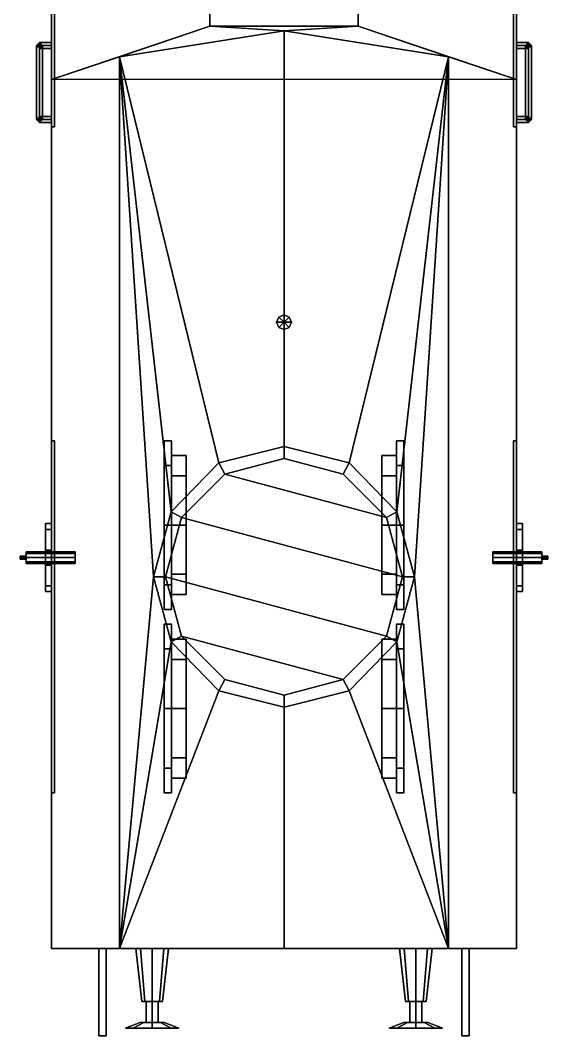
# Model space of a CAD drawing. Extents: x -1.8 to 1.8, y -6.4 to 6.5.
# Drawn here: x -1.78 to 1.78, y -6.44 to 0.42 of the extents above; entities that cross this region are included whole.
import ezdxf

# ---------------------------------------------------------------- set-up
doc = ezdxf.new("R2010")
doc.units = 0
doc.layers.get('0').update_dxf_attribs({"linetype": 'CONTINUOUS'})
for name, color, linetype in [('BUFFER', 1, 'CONTINUOUS'), ('GUN', 1, 'CONTINUOUS'), ('WHEELS', 2, 'CONTINUOUS')]:
    doc.layers.add(name, color=color, linetype=linetype)

msp = doc.modelspace()

# ---------------------------------------------------------------- linework, layer by layer
msp.add_line((1.57, 0.02, 3.1), (-1.57, 0.02, 3.1))
for points in [[(-1.57, 3.74, 0.9), (-1.57, -5.85, 0.9), (-1.57, -5.85, 3.1), (-1.57, 3.74, 3.1)], [(-1.57, 3.74, 3.1), (-1.57, 0.02, 3.1), (-0.5, 0.38, 4.13), (-0.5, 3.74, 4.13)], [(-0.5, 3.74, 4.13), (-0.5, 0.38, 4.13), (0.5, 0.38, 4.13), (0.5, 3.74, 4.13)], [(0.5, 0.38, 4.13), (1.57, 0.02, 3.1), (1.57, 3.74, 3.1), (0.5, 3.74, 4.13)], [(1.57, -5.85, 3.1), (1.57, -5.85, 0.9), (1.57, 3.74, 0.9), (1.57, 3.74, 3.1)], [(-1.57, 1.33, 0.49), (-1.57, -0.3, 0.49), (-1.57, -0.3, 0.9), (-1.57, 1.33, 0.9)], [(-1.55, -0.3, 0.9), (-1.55, -0.3, 0.49), (-1.55, 1.33, 0.49), (-1.55, 1.33, 0.9)], [(1.55, 1.33, 0.49), (1.55, -0.3, 0.49), (1.55, -0.3, 0.9), (1.55, 1.33, 0.9)], [(1.57, -0.3, 0.9), (1.57, -0.3, 0.49), (1.57, 1.33, 0.49), (1.57, 1.33, 0.9)], [(-1.57, 0.02, 3.1), (-1.11, 0.1738, 3.54), (-1.11, 0.1738, 3.54), (-0.5, 0.38, 4.13)], [(-0.5, 0.38, 4.13), (-1.11, 0.1738, 3.54), (-1.11, 0.1738, 3.54), (0, 0.3485, 4.04)], [(0, 0.3485, 4.04), (-1.11, 0.1738, 3.54), (-0.44, -2.57, 3.8418), (0, -2.46, 4.04)], [(-0.5, 0.38, 4.13), (0, 0.3485, 4.04), (0, 0.3485, 4.04), (0.5, 0.38, 4.13)], [(0, 0.3485, 4.04), (1.11, 0.1738, 3.54), (1.11, 0.1738, 3.54), (0.5, 0.38, 4.13)], [(1.11, 0.1738, 3.54), (0, 0.3485, 4.04), (0, -2.46, 4.04), (0.44, -2.57, 3.8459)], [(1.11, 0.1738, 3.54), (1.57, 0.02, 3.1), (1.57, 0.02, 3.1), (0.5, 0.38, 4.13)], [(-1.67, 0.25, 1.06), (-1.65, 0.27, 1.04), (-1.65, 0.27, 0.57), (-1.67, 0.25, 0.59)], [(-1.67, 0.25, 0.59), (-1.65, 0.27, 0.57), (-1.65, -0.27, 0.57), (-1.67, -0.25, 0.59)], [(-1.57, 0.25, 1.06), (-1.57, 0.27, 1.04), (-1.65, 0.27, 1.04), (-1.67, 0.25, 1.06)], [(-1.65, 0.23, 1.04), (-1.67, 0.25, 1.06), (-1.67, 0.25, 0.59), (-1.65, 0.23, 0.61)], [(-1.65, 0.23, 0.61), (-1.67, 0.25, 0.59), (-1.67, -0.25, 0.59), (-1.65, -0.23, 0.61)], [(-1.67, 0.25, 0.81), (-1.65, 0.23, 0.79), (-1.65, -0.23, 0.79), (-1.67, -0.25, 0.81)], [(-1.57, 0.23, 1.04), (-1.57, 0.25, 1.06), (-1.67, 0.25, 1.06), (-1.65, 0.23, 1.04)], [(-1.65, 0.23, 0.83), (-1.67, 0.25, 0.81), (-1.67, -0.25, 0.81), (-1.65, -0.23, 0.83)], [(-1.65, 0.27, 1.04), (-1.63, 0.25, 1.02), (-1.63, 0.25, 0.59), (-1.65, 0.27, 0.57)], [(-1.65, 0.27, 0.57), (-1.63, 0.25, 0.59), (-1.63, -0.25, 0.59), (-1.65, -0.27, 0.57)], [(-1.57, 0.27, 1.04), (-1.57, 0.25, 1.02), (-1.63, 0.25, 1.02), (-1.65, 0.27, 1.04)], [(-1.63, 0.25, 1.02), (-1.65, 0.23, 1.04), (-1.65, 0.23, 0.61), (-1.63, 0.25, 0.59)], [(-1.63, 0.25, 0.59), (-1.65, 0.23, 0.61), (-1.65, -0.23, 0.61), (-1.63, -0.25, 0.59)], [(-1.65, 0.23, 0.79), (-1.63, 0.25, 0.81), (-1.63, -0.25, 0.81), (-1.65, -0.23, 0.79)], [(-1.57, 0.25, 1.02), (-1.57, 0.23, 1.04), (-1.65, 0.23, 1.04), (-1.63, 0.25, 1.02)], [(-1.63, 0.25, 0.81), (-1.65, 0.23, 0.83), (-1.65, -0.23, 0.83), (-1.63, -0.25, 0.81)], [(1.57, 0.27, 1.04), (1.57, 0.25, 1.06), (1.67, 0.25, 1.06), (1.65, 0.27, 1.04)], [(1.57, 0.25, 1.02), (1.57, 0.27, 1.04), (1.65, 0.27, 1.04), (1.63, 0.25, 1.02)], [(1.57, 0.25, 1.06), (1.57, 0.23, 1.04), (1.65, 0.23, 1.04), (1.67, 0.25, 1.06)], [(1.57, 0.23, 1.04), (1.57, 0.25, 1.02), (1.63, 0.25, 1.02), (1.65, 0.23, 1.04)], [(1.63, 0.25, 1.02), (1.65, 0.27, 1.04), (1.65, 0.27, 0.57), (1.63, 0.25, 0.59)], [(1.65, -0.27, 0.57), (1.63, -0.25, 0.59), (1.63, 0.25, 0.59), (1.65, 0.27, 0.57)], [(1.65, 0.23, 1.04), (1.63, 0.25, 1.02), (1.63, 0.25, 0.59), (1.65, 0.23, 0.61)], [(1.63, -0.25, 0.59), (1.65, -0.23, 0.61), (1.65, 0.23, 0.61), (1.63, 0.25, 0.59)], [(1.65, -0.23, 0.79), (1.63, -0.25, 0.81), (1.63, 0.25, 0.81), (1.65, 0.23, 0.79)], [(1.63, -0.25, 0.81), (1.65, -0.23, 0.83), (1.65, 0.23, 0.83), (1.63, 0.25, 0.81)], [(1.65, 0.27, 1.04), (1.67, 0.25, 1.06), (1.67, 0.25, 0.59), (1.65, 0.27, 0.57)], [(1.67, -0.25, 0.59), (1.65, -0.27, 0.57), (1.65, 0.27, 0.57), (1.67, 0.25, 0.59)], [(1.67, 0.25, 1.06), (1.65, 0.23, 1.04), (1.65, 0.23, 0.61), (1.67, 0.25, 0.59)], [(1.65, -0.23, 0.61), (1.67, -0.25, 0.59), (1.67, 0.25, 0.59), (1.65, 0.23, 0.61)], [(1.67, -0.25, 0.81), (1.65, -0.23, 0.79), (1.65, 0.23, 0.79), (1.67, 0.25, 0.81)], [(1.65, -0.23, 0.83), (1.67, -0.25, 0.81), (1.67, 0.25, 0.81), (1.65, 0.23, 0.83)], [(-1.11, 0.1738, 3.54), (-1.57, 0.02, 3.1), (-1.57, -5.85, 3.1), (-1.11, -5.85, 3.54)], [(-1.11, -5.85, 3.54), (-1.11, -5.85, 3.54), (-0.88, -3.34, 3.6436), (-1.11, 0.1738, 3.54)], [(-1.11, 0.1738, 3.54), (-1.11, 0.1738, 3.54), (-0.88, -3.34, 3.6436), (-0.7621, -2.9, 3.6967)], [(-1.11, 0.1738, 3.54), (-1.11, 0.1738, 3.54), (-0.7621, -2.9, 3.6967), (-0.44, -2.57, 3.8418)], [(1.11, 0.1738, 3.54), (1.11, 0.1738, 3.54), (0.44, -2.57, 3.8459), (0.7621, -2.9, 3.6967)], [(1.11, 0.1738, 3.54), (1.11, 0.1738, 3.54), (0.7621, -2.9, 3.6967), (0.88, -3.34, 3.6436)], [(1.11, 0.1738, 3.54), (1.11, 0.1738, 3.54), (0.88, -3.34, 3.6436), (1.11, -5.85, 3.54)], [(1.57, 0.02, 3.1), (1.11, 0.1738, 3.54), (1.11, -5.85, 3.54), (1.57, -5.85, 3.1)], [(-1.67, -0.25, 1.06), (-1.65, -0.23, 1.04), (-1.65, -0.23, 0.61), (-1.67, -0.25, 0.59)], [(-1.57, -0.25, 1.06), (-1.57, -0.23, 1.04), (-1.65, -0.23, 1.04), (-1.67, -0.25, 1.06)], [(-1.65, -0.27, 1.04), (-1.67, -0.25, 1.06), (-1.67, -0.25, 0.59), (-1.65, -0.27, 0.57)], [(-1.57, -0.27, 1.04), (-1.57, -0.25, 1.06), (-1.67, -0.25, 1.06), (-1.65, -0.27, 1.04)], [(-1.65, -0.23, 1.04), (-1.63, -0.25, 1.02), (-1.63, -0.25, 0.59), (-1.65, -0.23, 0.61)], [(-1.57, -0.23, 1.04), (-1.57, -0.25, 1.02), (-1.63, -0.25, 1.02), (-1.65, -0.23, 1.04)], [(-1.63, -0.25, 1.02), (-1.65, -0.27, 1.04), (-1.65, -0.27, 0.57), (-1.63, -0.25, 0.59)], [(-1.57, -0.25, 1.02), (-1.57, -0.27, 1.04), (-1.65, -0.27, 1.04), (-1.63, -0.25, 1.02)], [(1.57, -0.23, 1.04), (1.57, -0.25, 1.06), (1.67, -0.25, 1.06), (1.65, -0.23, 1.04)], [(1.57, -0.25, 1.02), (1.57, -0.23, 1.04), (1.65, -0.23, 1.04), (1.63, -0.25, 1.02)], [(1.57, -0.25, 1.06), (1.57, -0.27, 1.04), (1.65, -0.27, 1.04), (1.67, -0.25, 1.06)], [(1.57, -0.27, 1.04), (1.57, -0.25, 1.02), (1.63, -0.25, 1.02), (1.65, -0.27, 1.04)], [(1.63, -0.25, 1.02), (1.65, -0.23, 1.04), (1.65, -0.23, 0.61), (1.63, -0.25, 0.59)], [(1.65, -0.27, 1.04), (1.63, -0.25, 1.02), (1.63, -0.25, 0.59), (1.65, -0.27, 0.57)], [(1.65, -0.23, 1.04), (1.67, -0.25, 1.06), (1.67, -0.25, 0.59), (1.65, -0.23, 0.61)], [(1.67, -0.25, 1.06), (1.65, -0.27, 1.04), (1.65, -0.27, 0.57), (1.67, -0.25, 0.59)], [(-1.57, -0.3, 0.9), (-1.57, -0.3, 0.49), (-1.55, -0.3, 0.49), (-1.55, -0.3, 0.9)], [(1.55, -0.3, 0.9), (1.55, -0.3, 0.49), (1.57, -0.3, 0.49), (1.57, -0.3, 0.9)], [(0, -1.57, 4.45), (-0.0354, -1.5846, 4.45), (0, -1.62, 4.53)], [(0, -1.57, 4.03), (-0.0354, -1.5846, 4.03), (-0.0354, -1.5846, 4.41), (0, -1.57, 4.41)], [(0.0354, -1.5846, 4.45), (0, -1.57, 4.45), (0, -1.62, 4.53)], [(0.0354, -1.5846, 4.03), (0, -1.57, 4.03), (0, -1.57, 4.41), (0.0354, -1.5846, 4.41)], [(-0.0354, -1.5846, 4.45), (-0.05, -1.62, 4.45), (0, -1.62, 4.53)], [(-0.0354, -1.5846, 4.03), (-0.05, -1.62, 4.03), (-0.05, -1.62, 4.41), (-0.0354, -1.5846, 4.41)], [(-0.05, -1.62, 4.45), (-0.0354, -1.6554, 4.45), (0, -1.62, 4.53)], [(-0.05, -1.62, 4.03), (-0.0354, -1.6554, 4.03), (-0.0354, -1.6554, 4.41), (-0.05, -1.62, 4.41)], [(-0.0354, -1.6554, 4.45), (0, -1.67, 4.45), (0, -1.62, 4.53)], [(0.05, -1.62, 4.45), (0.0354, -1.5846, 4.45), (0, -1.62, 4.53)], [(0, -1.67, 4.45), (0.0354, -1.6554, 4.45), (0, -1.62, 4.53)], [(0.0354, -1.6554, 4.45), (0.05, -1.62, 4.45), (0, -1.62, 4.53)], [(0.05, -1.62, 4.03), (0.0354, -1.5846, 4.03), (0.0354, -1.5846, 4.41), (0.05, -1.62, 4.41)], [(0.0354, -1.6554, 4.03), (0.05, -1.62, 4.03), (0.05, -1.62, 4.41), (0.0354, -1.6554, 4.41)], [(-0.0354, -1.6554, 4.03), (0, -1.67, 4.03), (0, -1.67, 4.41), (-0.0354, -1.6554, 4.41)], [(0, -1.67, 4.03), (0.0354, -1.6554, 4.03), (0.0354, -1.6554, 4.41), (0, -1.67, 4.41)], [(-1.55, -2.42, 0.9), (-1.55, -2.42, 0.37), (-1.57, -2.42, 0.37), (-1.57, -2.42, 0.9)], [(-1.57, -2.42, 0.37), (-1.57, -4.8, 0.37), (-1.57, -4.8, 0.9), (-1.57, -2.42, 0.9)], [(-1.55, -4.8, 0.9), (-1.55, -4.8, 0.37), (-1.55, -2.42, 0.37), (-1.55, -2.42, 0.9)], [(0, -2.46, 4.04), (-0.44, -2.57, 3.8418), (-0.44, -2.57, 4.23), (0, -2.46, 4.23)], [(0, -2.46, 4.23), (-0.44, -2.57, 4.23), (-0.4, -2.6472, 4.23), (0, -2.54, 4.23)], [(0.44, -2.57, 3.8418), (0, -2.46, 4.04), (0, -2.46, 4.23), (0.44, -2.57, 4.23)], [(0.44, -2.57, 4.23), (0, -2.46, 4.23), (0, -2.54, 4.23), (0.4, -2.6472, 4.23)], [(1.57, -2.42, 0.9), (1.57, -2.42, 0.37), (1.55, -2.42, 0.37), (1.55, -2.42, 0.9)], [(1.55, -2.42, 0.37), (1.55, -4.8, 0.37), (1.55, -4.8, 0.9), (1.55, -2.42, 0.9)], [(1.57, -4.8, 0.9), (1.57, -4.8, 0.37), (1.57, -2.42, 0.37), (1.57, -2.42, 0.9)], [(-0.44, -2.57, 3.8418), (-0.7621, -2.9, 3.6967), (-0.7621, -2.9, 4.23), (-0.44, -2.57, 4.23)], [(-0.44, -2.57, 4.23), (-0.7621, -2.9, 4.23), (-0.6928, -2.94, 4.23), (-0.4, -2.6472, 4.23)], [(-0.4, -2.6472, 3.67), (0, -2.54, 3.67), (0, -2.54, 4.23), (-0.4, -2.6472, 4.23)], [(0.4, -2.6472, 3.67), (0, -2.54, 3.67), (-0.4, -2.6472, 3.67), (0.6928, -2.94, 3.67)], [(0, -2.54, 3.67), (0.4, -2.6472, 3.67), (0.4, -2.6472, 4.23), (0, -2.54, 4.23)], [(0.7621, -2.9, 4.23), (0.44, -2.57, 4.23), (0.4, -2.6472, 4.23), (0.6928, -2.94, 4.23)], [(0.7621, -2.9, 3.6967), (0.44, -2.57, 3.8418), (0.44, -2.57, 4.23), (0.7621, -2.9, 4.23)], [(-0.6928, -2.94, 3.67), (-0.4, -2.6472, 3.67), (-0.4, -2.6472, 4.23), (-0.6928, -2.94, 4.23)], [(0.6928, -2.94, 3.67), (-0.4, -2.6472, 3.67), (-0.6928, -2.94, 3.67), (0.8, -3.34, 3.67)], [(0.4, -2.6472, 3.67), (0.6928, -2.94, 3.67), (0.6928, -2.94, 4.23), (0.4, -2.6472, 4.23)], [(-0.7621, -2.9, 3.6967), (-0.88, -3.34, 3.6436), (-0.88, -3.34, 4.23), (-0.7621, -2.9, 4.23)], [(-0.7621, -2.9, 4.23), (-0.88, -3.34, 4.23), (-0.8, -3.34, 4.23), (-0.6928, -2.94, 4.23)], [(-0.8, -3.34, 3.67), (-0.6928, -2.94, 3.67), (-0.6928, -2.94, 4.23), (-0.8, -3.34, 4.23)], [(0.8, -3.34, 3.67), (-0.6928, -2.94, 3.67), (-0.8, -3.34, 3.67), (0.6928, -3.74, 3.67)], [(0.88, -3.34, 4.23), (0.7621, -2.9, 4.23), (0.6928, -2.94, 4.23), (0.8, -3.34, 4.23)], [(0.6928, -2.94, 3.67), (0.8, -3.34, 3.67), (0.8, -3.34, 4.23), (0.6928, -2.94, 4.23)], [(0.88, -3.34, 3.6436), (0.7621, -2.9, 3.6967), (0.7621, -2.9, 4.23), (0.88, -3.34, 4.23)], [(-1.61, -2.98, 1.79), (-1.61, -2.98, 1.73), (-1.61, -3.44, 1.73), (-1.61, -3.44, 1.79)], [(-1.57, -2.98, 1.79), (-1.57, -2.98, 1.73), (-1.61, -2.98, 1.73), (-1.61, -2.98, 1.79)], [(-1.61, -3.44, 1.73), (-1.61, -2.98, 1.73), (-1.57, -2.98, 1.73), (-1.57, -3.44, 1.73)], [(-1.57, -3.44, 1.79), (-1.57, -2.98, 1.79), (-1.61, -2.98, 1.79), (-1.61, -3.44, 1.79)], [(-1.61, -2.98, 2.11), (-1.61, -2.98, 2.05), (-1.61, -3.44, 2.05), (-1.61, -3.44, 2.11)], [(-1.57, -2.98, 2.11), (-1.57, -2.98, 2.05), (-1.61, -2.98, 2.05), (-1.61, -2.98, 2.11)], [(-1.61, -3.44, 2.05), (-1.61, -2.98, 2.05), (-1.57, -2.98, 2.05), (-1.57, -3.44, 2.05)], [(-1.57, -3.44, 2.11), (-1.57, -2.98, 2.11), (-1.61, -2.98, 2.11), (-1.61, -3.44, 2.11)], [(1.61, -2.98, 1.73), (1.61, -3.44, 1.73), (1.57, -3.44, 1.73), (1.57, -2.98, 1.73)], [(1.57, -2.98, 1.79), (1.57, -3.44, 1.79), (1.61, -3.44, 1.79), (1.61, -2.98, 1.79)], [(1.61, -2.98, 1.79), (1.61, -2.98, 1.73), (1.57, -2.98, 1.73), (1.57, -2.98, 1.79)], [(1.61, -2.98, 2.05), (1.61, -3.44, 2.05), (1.57, -3.44, 2.05), (1.57, -2.98, 2.05)], [(1.57, -2.98, 2.11), (1.57, -3.44, 2.11), (1.61, -3.44, 2.11), (1.61, -2.98, 2.11)], [(1.61, -2.98, 2.11), (1.61, -2.98, 2.05), (1.57, -2.98, 2.05), (1.57, -2.98, 2.11)], [(1.61, -3.44, 1.79), (1.61, -3.44, 1.73), (1.61, -2.98, 1.73), (1.61, -2.98, 1.79)], [(1.61, -3.44, 2.11), (1.61, -3.44, 2.05), (1.61, -2.98, 2.05), (1.61, -2.98, 2.11)], [(-1.61, -3.02, 2.05), (-1.61, -3.02, 1.79), (-1.61, -3.16, 1.79), (-1.61, -3.16, 2.05)], [(-1.57, -3.02, 2.05), (-1.57, -3.02, 1.79), (-1.61, -3.02, 1.79), (-1.61, -3.02, 2.05)], [(1.61, -3.02, 2.05), (1.61, -3.02, 1.79), (1.57, -3.02, 1.79), (1.57, -3.02, 2.05)], [(1.61, -3.16, 2.05), (1.61, -3.16, 1.79), (1.61, -3.02, 1.79), (1.61, -3.02, 2.05)], [(-1.61, -3.16, 2.05), (-1.61, -3.16, 1.79), (-1.57, -3.16, 1.79), (-1.57, -3.16, 2.05)], [(1.57, -3.16, 2.05), (1.57, -3.16, 1.79), (1.61, -3.16, 1.79), (1.61, -3.16, 2.05)], [(-1.57, -3.26, 2.05), (-1.57, -3.26, 1.79), (-1.61, -3.26, 1.79), (-1.61, -3.26, 2.05)], [(-1.61, -3.26, 2.05), (-1.61, -3.26, 1.79), (-1.61, -3.4, 1.79), (-1.61, -3.4, 2.05)], [(1.61, -3.26, 2.05), (1.61, -3.26, 1.79), (1.57, -3.26, 1.79), (1.57, -3.26, 2.05)], [(1.61, -3.4, 2.05), (1.61, -3.4, 1.79), (1.61, -3.26, 1.79), (1.61, -3.26, 2.05)], [(-1.11, -5.85, 3.54), (-1.11, -5.85, 3.54), (-0.7621, -3.78, 3.6967), (-0.88, -3.34, 3.6436)], [(-0.88, -3.34, 3.6436), (-0.7621, -3.78, 3.6967), (-0.7621, -3.78, 4.23), (-0.88, -3.34, 4.23)], [(-0.88, -3.34, 4.23), (-0.7621, -3.78, 4.23), (-0.6928, -3.74, 4.23), (-0.8, -3.34, 4.23)], [(-0.6928, -3.74, 3.67), (-0.8, -3.34, 3.67), (-0.8, -3.34, 4.23), (-0.6928, -3.74, 4.23)], [(0.6928, -3.74, 3.67), (-0.8, -3.34, 3.67), (-0.6928, -3.74, 3.67), (0.4, -4.0328, 3.67)], [(0.8, -3.34, 3.67), (0.6928, -3.74, 3.67), (0.6928, -3.74, 4.23), (0.8, -3.34, 4.23)], [(0.7621, -3.78, 4.23), (0.88, -3.34, 4.23), (0.8, -3.34, 4.23), (0.6928, -3.74, 4.23)], [(0.7621, -3.78, 3.6967), (0.88, -3.34, 3.6436), (0.88, -3.34, 4.23), (0.7621, -3.78, 4.23)], [(1.11, -5.85, 3.54), (1.11, -5.85, 3.54), (0.88, -3.34, 3.6436), (0.7621, -3.78, 3.6967)], [(-1.61, -3.4, 2.05), (-1.61, -3.4, 1.79), (-1.57, -3.4, 1.79), (-1.57, -3.4, 2.05)], [(1.57, -3.4, 2.05), (1.57, -3.4, 1.79), (1.61, -3.4, 1.79), (1.61, -3.4, 2.05)], [(-1.61, -3.44, 1.79), (-1.61, -3.44, 1.73), (-1.57, -3.44, 1.73), (-1.57, -3.44, 1.79)], [(-1.61, -3.44, 2.11), (-1.61, -3.44, 2.05), (-1.57, -3.44, 2.05), (-1.57, -3.44, 2.11)], [(1.57, -3.44, 1.79), (1.57, -3.44, 1.73), (1.61, -3.44, 1.73), (1.61, -3.44, 1.79)], [(1.57, -3.44, 2.11), (1.57, -3.44, 2.05), (1.61, -3.44, 2.05), (1.61, -3.44, 2.11)], [(-0.7621, -3.78, 4.23), (-0.44, -4.11, 4.23), (-0.4, -4.0328, 4.23), (-0.6928, -3.74, 4.23)], [(-0.4, -4.0328, 3.67), (-0.6928, -3.74, 3.67), (-0.6928, -3.74, 4.23), (-0.4, -4.0328, 4.23)], [(0.4, -4.0328, 3.67), (-0.6928, -3.74, 3.67), (-0.4, -4.0328, 3.67), (0, -4.14, 3.67)], [(0.6928, -3.74, 3.67), (0.4, -4.0328, 3.67), (0.4, -4.0328, 4.23), (0.6928, -3.74, 4.23)], [(0.44, -4.11, 4.23), (0.7621, -3.78, 4.23), (0.6928, -3.74, 4.23), (0.4, -4.0328, 4.23)], [(-1.11, -5.85, 3.54), (-1.11, -5.85, 3.54), (-0.44, -4.11, 3.8459), (-0.7621, -3.78, 3.6967)], [(-0.7621, -3.78, 3.6967), (-0.44, -4.11, 3.8418), (-0.44, -4.11, 4.23), (-0.7621, -3.78, 4.23)], [(0.44, -4.11, 3.8418), (0.7621, -3.78, 3.6967), (0.7621, -3.78, 4.23), (0.44, -4.11, 4.23)], [(1.11, -5.85, 3.54), (1.11, -5.85, 3.54), (0.7621, -3.78, 3.6967), (0.44, -4.11, 3.8418)], [(-0.44, -4.11, 4.23), (0, -4.22, 4.23), (0, -4.14, 4.23), (-0.4, -4.0328, 4.23)], [(0, -4.14, 3.67), (-0.4, -4.0328, 3.67), (-0.4, -4.0328, 4.23), (0, -4.14, 4.23)], [(0.4, -4.0328, 3.67), (0, -4.14, 3.67), (0, -4.14, 4.23), (0.4, -4.0328, 4.23)], [(0, -4.22, 4.23), (0.44, -4.11, 4.23), (0.4, -4.0328, 4.23), (0, -4.14, 4.23)], [(-1.11, -5.85, 3.54), (0, -5.85, 4.04), (0, -4.22, 4.04), (-0.44, -4.11, 3.8459)], [(-0.44, -4.11, 3.8418), (0, -4.22, 4.04), (0, -4.22, 4.23), (-0.44, -4.11, 4.23)], [(0, -4.22, 4.04), (0.44, -4.11, 3.8418), (0.44, -4.11, 4.23), (0, -4.22, 4.23)], [(0, -5.85, 4.04), (1.11, -5.85, 3.54), (0.44, -4.11, 3.8418), (0, -4.22, 4.04)], [(-1.57, -4.8, 0.9), (-1.57, -4.8, 0.37), (-1.55, -4.8, 0.37), (-1.55, -4.8, 0.9)], [(1.55, -4.8, 0.9), (1.55, -4.8, 0.37), (1.57, -4.8, 0.37), (1.57, -4.8, 0.9)], [(-1.57, -5.85, 3.1), (-1.57, -5.85, 0.9), (1.57, -5.85, 0.9), (1.57, -5.85, 3.1)], [(-1.11, -5.85, 3.54), (-1.57, -5.85, 3.1), (1.57, -5.85, 3.1), (1.11, -5.85, 3.54)], [(-1.25, -5.85, 0.71), (-1.25, -6.44, 0.71), (-1.25, -6.44, 1.19), (-1.25, -5.85, 1.4)], [(-1.2, -5.85, 0.71), (-1.2, -6.44, 0.71), (-1.25, -6.44, 0.71), (-1.25, -5.85, 0.71)], [(-1.25, -5.85, 1.4), (-1.25, -6.44, 1.19), (-1.2, -6.44, 1.19), (-1.2, -5.85, 1.4)], [(-1.2, -6.44, 1.19), (-1.2, -6.44, 0.71), (-1.2, -5.85, 0.71), (-1.2, -5.85, 1.4)], [(0, -5.85, 4.04), (-1.11, -5.85, 3.54), (1.11, -5.85, 3.54), (0, -5.85, 4.04)], [(1.2, -5.85, 0.71), (1.2, -6.44, 0.71), (1.2, -6.44, 1.19), (1.2, -5.85, 1.4)], [(1.25, -5.85, 0.71), (1.25, -6.44, 0.71), (1.2, -6.44, 0.71), (1.2, -5.85, 0.71)], [(1.2, -5.85, 1.4), (1.2, -6.44, 1.19), (1.25, -6.44, 1.19), (1.25, -5.85, 1.4)], [(1.25, -6.44, 1.19), (1.25, -6.44, 0.71), (1.25, -5.85, 0.71), (1.25, -5.85, 1.4)], [(-1.25, -6.44, 1.19), (-1.25, -6.44, 0.71), (-1.2, -6.44, 0.71), (-1.2, -6.44, 1.19)], [(1.2, -6.44, 1.19), (1.2, -6.44, 0.71), (1.25, -6.44, 0.71), (1.25, -6.44, 1.19)]]:
    msp.add_3dface(points)
at = {"layer": 'BUFFER'}
for points in [[(-0.9678, -5.85, 1.1478), (-1, -5.85, 1.07), (-0.96, -6.21, 1.07), (-0.9395, -6.21, 1.1195)], [(-1, -5.85, 1.07), (-0.9678, -5.85, 0.9922), (-0.9395, -6.21, 1.0205), (-0.96, -6.21, 1.07)], [(-0.89, -5.85, 1.18), (-0.9678, -5.85, 1.1478), (-0.9395, -6.21, 1.1195), (-0.89, -6.21, 1.14)], [(-0.9678, -5.85, 0.9922), (-0.89, -5.85, 0.96), (-0.89, -6.21, 1), (-0.9395, -6.21, 1.0205)], [(-0.8122, -5.85, 1.1478), (-0.89, -5.85, 1.18), (-0.89, -6.21, 1.14), (-0.8405, -6.21, 1.1195)], [(-0.89, -5.85, 0.96), (-0.8122, -5.85, 0.9922), (-0.8405, -6.21, 1.0205), (-0.89, -6.21, 1)], [(-0.78, -5.85, 1.07), (-0.8122, -5.85, 1.1478), (-0.8405, -6.21, 1.1195), (-0.82, -6.21, 1.07)], [(-0.8122, -5.85, 0.9922), (-0.78, -5.85, 1.07), (-0.82, -6.21, 1.07), (-0.8405, -6.21, 1.0205)], [(0.8122, -5.85, 1.1478), (0.78, -5.85, 1.07), (0.82, -6.21, 1.07), (0.8405, -6.21, 1.1195)], [(0.78, -5.85, 1.07), (0.8122, -5.85, 0.9922), (0.8405, -6.21, 1.0205), (0.82, -6.21, 1.07)], [(0.89, -5.85, 1.18), (0.8122, -5.85, 1.1478), (0.8405, -6.21, 1.1195), (0.89, -6.21, 1.14)], [(0.8122, -5.85, 0.9922), (0.89, -5.85, 0.96), (0.89, -6.21, 1), (0.8405, -6.21, 1.0205)], [(0.9678, -5.85, 1.1478), (0.89, -5.85, 1.18), (0.89, -6.21, 1.14), (0.9395, -6.21, 1.1195)], [(0.89, -5.85, 0.96), (0.9678, -5.85, 0.9922), (0.9395, -6.21, 1.0205), (0.89, -6.21, 1)], [(1, -5.85, 1.07), (0.9678, -5.85, 1.1478), (0.9395, -6.21, 1.1195), (0.96, -6.21, 1.07)], [(0.9678, -5.85, 0.9922), (1, -5.85, 1.07), (0.96, -6.21, 1.07), (0.9395, -6.21, 1.0205)], [(-0.89, -6.21, 1), (-0.9395, -6.21, 1.1195), (-0.96, -6.21, 1.07), (-0.9395, -6.21, 1.0205)], [(-0.8405, -6.21, 1.0205), (-0.89, -6.21, 1.14), (-0.9395, -6.21, 1.1195), (-0.89, -6.21, 1)], [(-0.89, -6.35, 1.03), (-0.93, -6.35, 1.07), (-0.93, -6.21, 1.07), (-0.89, -6.21, 1.03)], [(-0.93, -6.35, 1.07), (-0.89, -6.35, 1.11), (-0.89, -6.21, 1.11), (-0.93, -6.21, 1.07)], [(-0.82, -6.21, 1.07), (-0.8405, -6.21, 1.1195), (-0.89, -6.21, 1.14), (-0.8405, -6.21, 1.0205)], [(-0.85, -6.35, 1.07), (-0.89, -6.35, 1.03), (-0.89, -6.21, 1.03), (-0.85, -6.21, 1.07)], [(-0.89, -6.35, 1.11), (-0.85, -6.35, 1.07), (-0.85, -6.21, 1.07), (-0.89, -6.21, 1.11)], [(0.89, -6.21, 1), (0.8405, -6.21, 1.1195), (0.82, -6.21, 1.07), (0.8405, -6.21, 1.0205)], [(0.9395, -6.21, 1.0205), (0.89, -6.21, 1.14), (0.8405, -6.21, 1.1195), (0.89, -6.21, 1)], [(0.85, -6.35, 1.07), (0.89, -6.35, 1.11), (0.89, -6.21, 1.11), (0.85, -6.21, 1.07)], [(0.89, -6.35, 1.03), (0.85, -6.35, 1.07), (0.85, -6.21, 1.07), (0.89, -6.21, 1.03)], [(0.96, -6.21, 1.07), (0.9395, -6.21, 1.1195), (0.89, -6.21, 1.14), (0.9395, -6.21, 1.0205)], [(0.89, -6.35, 1.11), (0.93, -6.35, 1.07), (0.93, -6.21, 1.07), (0.89, -6.21, 1.11)], [(0.93, -6.35, 1.07), (0.89, -6.35, 1.03), (0.89, -6.21, 1.03), (0.93, -6.21, 1.07)], [(-0.9466, -6.35, 1.1266), (-0.97, -6.35, 1.07), (-1.07, -6.39, 1.07), (-1.0173, -6.39, 1.1973)], [(-0.97, -6.35, 1.07), (-0.9466, -6.35, 1.0134), (-1.0173, -6.39, 0.9427), (-1.07, -6.39, 1.07)], [(-0.89, -6.35, 1.15), (-0.9466, -6.35, 1.1266), (-1.0173, -6.39, 1.1973), (-0.89, -6.39, 1.25)], [(-0.9466, -6.35, 1.0134), (-0.89, -6.35, 0.99), (-0.89, -6.39, 0.89), (-1.0173, -6.39, 0.9427)], [(-0.97, -6.35, 1.07), (-0.9466, -6.35, 1.1266), (-0.89, -6.35, 1.15), (-0.9466, -6.35, 1.0134)], [(-0.9466, -6.35, 1.0134), (-0.89, -6.35, 1.15), (-0.8334, -6.35, 1.1266), (-0.89, -6.35, 0.99)], [(-0.8334, -6.35, 1.1266), (-0.89, -6.35, 1.15), (-0.89, -6.39, 1.25), (-0.7627, -6.39, 1.1973)], [(-0.89, -6.35, 0.99), (-0.8334, -6.35, 1.1266), (-0.81, -6.35, 1.07), (-0.8334, -6.35, 1.0134)], [(-0.89, -6.35, 0.99), (-0.8334, -6.35, 1.0134), (-0.7627, -6.39, 0.9427), (-0.89, -6.39, 0.89)], [(-0.81, -6.35, 1.07), (-0.8334, -6.35, 1.1266), (-0.7627, -6.39, 1.1973), (-0.71, -6.39, 1.07)], [(-0.8334, -6.35, 1.0134), (-0.81, -6.35, 1.07), (-0.71, -6.39, 1.07), (-0.7627, -6.39, 0.9427)], [(0.8334, -6.35, 1.1266), (0.81, -6.35, 1.07), (0.71, -6.39, 1.07), (0.7627, -6.39, 1.1973)], [(0.81, -6.35, 1.07), (0.8334, -6.35, 1.0134), (0.7627, -6.39, 0.9427), (0.71, -6.39, 1.07)], [(0.89, -6.35, 1.15), (0.8334, -6.35, 1.1266), (0.7627, -6.39, 1.1973), (0.89, -6.39, 1.25)], [(0.8334, -6.35, 1.0134), (0.89, -6.35, 0.99), (0.89, -6.39, 0.89), (0.7627, -6.39, 0.9427)], [(0.81, -6.35, 1.07), (0.8334, -6.35, 1.1266), (0.89, -6.35, 1.15), (0.8334, -6.35, 1.0134)], [(0.8334, -6.35, 1.0134), (0.89, -6.35, 1.15), (0.9466, -6.35, 1.1266), (0.89, -6.35, 0.99)], [(0.9466, -6.35, 1.1266), (0.89, -6.35, 1.15), (0.89, -6.39, 1.25), (1.0173, -6.39, 1.1973)], [(0.89, -6.35, 0.99), (0.9466, -6.35, 1.1266), (0.97, -6.35, 1.07), (0.9466, -6.35, 1.0134)], [(0.89, -6.35, 0.99), (0.9466, -6.35, 1.0134), (1.0173, -6.39, 0.9427), (0.89, -6.39, 0.89)], [(0.97, -6.35, 1.07), (0.9466, -6.35, 1.1266), (1.0173, -6.39, 1.1973), (1.07, -6.39, 1.07)], [(0.9466, -6.35, 1.0134), (0.97, -6.35, 1.07), (1.07, -6.39, 1.07), (1.0173, -6.39, 0.9427)], [(-1.0173, -6.39, 1.1973), (-1.07, -6.39, 1.07), (-1.0173, -6.39, 0.9427), (-0.89, -6.39, 1.25)], [(-0.89, -6.39, 1.25), (-1.0173, -6.39, 0.9427), (-0.89, -6.39, 0.89), (-0.7627, -6.39, 1.1973)], [(-0.7627, -6.39, 1.1973), (-0.89, -6.39, 0.89), (-0.7627, -6.39, 0.9427), (-0.71, -6.39, 1.07)], [(0.7627, -6.39, 1.1973), (0.71, -6.39, 1.07), (0.7627, -6.39, 0.9427), (0.89, -6.39, 1.25)], [(0.89, -6.39, 1.25), (0.7627, -6.39, 0.9427), (0.89, -6.39, 0.89), (1.0173, -6.39, 1.1973)], [(1.0173, -6.39, 1.1973), (0.89, -6.39, 0.89), (1.0173, -6.39, 0.9427), (1.07, -6.39, 1.07)]]:
    msp.add_3dface(points, dxfattribs=at)
at = {"layer": 'GUN'}
for points in [[(-1.78, -3.2, 1.84), (-1.78, -3.21, 1.85), (-1.74, -3.21, 1.85), (-1.74, -3.2, 1.84)], [(-1.78, -3.21, 1.83), (-1.78, -3.2, 1.84), (-1.74, -3.2, 1.84), (-1.74, -3.21, 1.83)], [(-1.78, -3.21, 1.85), (-1.78, -3.22, 1.84), (-1.74, -3.22, 1.84), (-1.74, -3.21, 1.85)], [(-1.78, -3.22, 1.84), (-1.78, -3.21, 1.83), (-1.74, -3.21, 1.83), (-1.74, -3.22, 1.84)], [(-1.74, -3.17, 1.86), (-1.74, -3.2383, 1.8883), (-1.74, -3.21, 1.9), (-1.74, -3.1817, 1.8883)], [(-1.74, -3.1817, 1.8317), (-1.74, -3.25, 1.86), (-1.74, -3.2383, 1.8883), (-1.74, -3.17, 1.86)], [(-1.74, -3.17, 1.86), (-1.74, -3.1817, 1.8883), (-1.41, -3.1817, 1.8883), (-1.41, -3.17, 1.86)], [(-1.74, -3.1817, 1.8317), (-1.74, -3.17, 1.86), (-1.41, -3.17, 1.86), (-1.41, -3.1817, 1.8317)], [(-1.74, -3.21, 1.82), (-1.74, -3.2383, 1.8317), (-1.74, -3.25, 1.86), (-1.74, -3.1817, 1.8317)], [(-1.74, -3.1817, 1.8883), (-1.74, -3.21, 1.9), (-1.41, -3.21, 1.9), (-1.41, -3.1817, 1.8883)], [(-1.74, -3.21, 1.82), (-1.74, -3.1817, 1.8317), (-1.41, -3.1817, 1.8317), (-1.41, -3.21, 1.82)], [(-1.74, -3.21, 1.9), (-1.74, -3.2383, 1.8883), (-1.41, -3.2383, 1.8883), (-1.41, -3.21, 1.9)], [(-1.74, -3.2383, 1.8317), (-1.74, -3.21, 1.82), (-1.41, -3.21, 1.82), (-1.41, -3.2383, 1.8317)], [(1.74, -3.17, 1.86), (1.74, -3.1817, 1.8317), (1.41, -3.1817, 1.8317), (1.41, -3.17, 1.86)], [(1.74, -3.1817, 1.8883), (1.74, -3.17, 1.86), (1.41, -3.17, 1.86), (1.41, -3.1817, 1.8883)], [(1.74, -3.1817, 1.8317), (1.74, -3.21, 1.82), (1.41, -3.21, 1.82), (1.41, -3.1817, 1.8317)], [(1.74, -3.21, 1.9), (1.74, -3.1817, 1.8883), (1.41, -3.1817, 1.8883), (1.41, -3.21, 1.9)], [(1.74, -3.21, 1.82), (1.74, -3.2383, 1.8317), (1.41, -3.2383, 1.8317), (1.41, -3.21, 1.82)], [(1.74, -3.2383, 1.8883), (1.74, -3.21, 1.9), (1.41, -3.21, 1.9), (1.41, -3.2383, 1.8883)], [(1.74, -3.21, 1.82), (1.74, -3.1817, 1.8317), (1.74, -3.17, 1.86), (1.74, -3.2383, 1.8317)], [(1.74, -3.2383, 1.8317), (1.74, -3.17, 1.86), (1.74, -3.1817, 1.8883), (1.74, -3.25, 1.86)], [(1.74, -3.25, 1.86), (1.74, -3.1817, 1.8883), (1.74, -3.21, 1.9), (1.74, -3.2383, 1.8883)], [(1.78, -3.2, 1.84), (1.78, -3.21, 1.83), (1.74, -3.21, 1.83), (1.74, -3.2, 1.84)], [(1.78, -3.21, 1.85), (1.78, -3.2, 1.84), (1.74, -3.2, 1.84), (1.74, -3.21, 1.85)], [(1.78, -3.21, 1.83), (1.78, -3.22, 1.84), (1.74, -3.22, 1.84), (1.74, -3.21, 1.83)], [(1.78, -3.22, 1.84), (1.78, -3.21, 1.85), (1.74, -3.21, 1.85), (1.74, -3.22, 1.84)], [(-1.74, -3.2383, 1.8883), (-1.74, -3.25, 1.86), (-1.41, -3.25, 1.86), (-1.41, -3.2383, 1.8883)], [(-1.74, -3.25, 1.86), (-1.74, -3.2383, 1.8317), (-1.41, -3.2383, 1.8317), (-1.41, -3.25, 1.86)], [(1.74, -3.2383, 1.8317), (1.74, -3.25, 1.86), (1.41, -3.25, 1.86), (1.41, -3.2383, 1.8317)], [(1.74, -3.25, 1.86), (1.74, -3.2383, 1.8883), (1.41, -3.2383, 1.8883), (1.41, -3.25, 1.86)]]:
    msp.add_3dface(points, dxfattribs=at)
at = {"layer": 'WHEELS'}
for points in [[(-0.76, -2.5869, 0.8731), (-0.76, -2.42, 0.47), (-0.81, -2.42, 0.47), (-0.81, -2.5869, 0.8731)], [(-0.81, -3.56, 0.47), (-0.81, -2.5869, 0.8731), (-0.81, -2.42, 0.47), (-0.81, -3.3931, 0.0669)], [(-0.76, -2.42, 0.47), (-0.76, -2.5869, 0.0669), (-0.81, -2.5869, 0.0669), (-0.81, -2.42, 0.47)], [(-0.81, -3.3931, 0.0669), (-0.81, -2.42, 0.47), (-0.81, -2.5869, 0.0669), (-0.81, -2.99, -0.1)], [(-0.76, -2.6577, 0.8023), (-0.76, -2.52, 0.47), (-0.76, -2.42, 0.47), (-0.76, -2.5869, 0.8731)], [(-0.76, -2.52, 0.47), (-0.76, -2.6577, 0.1377), (-0.76, -2.5869, 0.0669), (-0.76, -2.42, 0.47)], [(0.76, -2.52, 0.47), (0.76, -2.6577, 0.8023), (0.76, -2.5869, 0.8731), (0.76, -2.42, 0.47)], [(0.76, -2.42, 0.47), (0.76, -2.5869, 0.8731), (0.81, -2.5869, 0.8731), (0.81, -2.42, 0.47)], [(0.76, -2.6577, 0.1377), (0.76, -2.52, 0.47), (0.76, -2.42, 0.47), (0.76, -2.5869, 0.0669)], [(0.76, -2.5869, 0.0669), (0.76, -2.42, 0.47), (0.81, -2.42, 0.47), (0.81, -2.5869, 0.0669)], [(0.81, -2.42, 0.47), (0.81, -3.3931, 0.8731), (0.81, -3.56, 0.47), (0.81, -2.5869, 0.0669)], [(0.81, -2.5869, 0.8731), (0.81, -2.99, 1.04), (0.81, -3.3931, 0.8731), (0.81, -2.42, 0.47)], [(-0.66, -2.6577, 0.8023), (-0.66, -2.52, 0.47), (-0.76, -2.52, 0.47), (-0.76, -2.6577, 0.8023)], [(-0.66, -2.52, 0.47), (-0.66, -2.6577, 0.1377), (-0.76, -2.6577, 0.1377), (-0.76, -2.52, 0.47)], [(-0.66, -2.6577, 0.8023), (-0.66, -3.46, 0.47), (-0.66, -3.3223, 0.1377), (-0.66, -2.52, 0.47)], [(-0.66, -2.52, 0.47), (-0.66, -3.3223, 0.1377), (-0.66, -2.99), (-0.66, -2.6577, 0.1377)], [(0.66, -2.52, 0.47), (0.66, -2.6577, 0.8023), (0.76, -2.6577, 0.8023), (0.76, -2.52, 0.47)], [(0.66, -3.3223, 0.8023), (0.66, -2.52, 0.47), (0.66, -2.6577, 0.1377), (0.66, -3.46, 0.47)], [(0.66, -2.99, 0.94), (0.66, -2.6577, 0.8023), (0.66, -2.52, 0.47), (0.66, -3.3223, 0.8023)], [(0.66, -2.6577, 0.1377), (0.66, -2.52, 0.47), (0.76, -2.52, 0.47), (0.76, -2.6577, 0.1377)], [(-0.81, -3.3931, 0.8731), (-0.81, -2.99, 1.04), (-0.81, -2.5869, 0.8731), (-0.81, -3.56, 0.47)], [(-0.76, -2.5869, 0.0669), (-0.76, -2.99, -0.1), (-0.81, -2.99, -0.1), (-0.81, -2.5869, 0.0669)], [(-0.76, -2.99, 1.04), (-0.76, -2.5869, 0.8731), (-0.81, -2.5869, 0.8731), (-0.81, -2.99, 1.04)], [(-0.76, -2.6577, 0.1377), (-0.76, -2.99), (-0.76, -2.99, -0.1), (-0.76, -2.5869, 0.0669)], [(-0.76, -2.99, 0.94), (-0.76, -2.6577, 0.8023), (-0.76, -2.5869, 0.8731), (-0.76, -2.99, 1.04)], [(0.76, -2.99), (0.76, -2.6577, 0.1377), (0.76, -2.5869, 0.0669), (0.76, -2.99, -0.1)], [(0.76, -2.99, -0.1), (0.76, -2.5869, 0.0669), (0.81, -2.5869, 0.0669), (0.81, -2.99, -0.1)], [(0.76, -2.6577, 0.8023), (0.76, -2.99, 0.94), (0.76, -2.99, 1.04), (0.76, -2.5869, 0.8731)], [(0.76, -2.5869, 0.8731), (0.76, -2.99, 1.04), (0.81, -2.99, 1.04), (0.81, -2.5869, 0.8731)], [(0.81, -2.5869, 0.0669), (0.81, -3.56, 0.47), (0.81, -3.3931, 0.0669), (0.81, -2.99, -0.1)], [(-0.66, -2.6577, 0.1377), (-0.66, -2.99), (-0.76, -2.99), (-0.76, -2.6577, 0.1377)], [(-0.66, -2.99, 0.94), (-0.66, -2.6577, 0.8023), (-0.76, -2.6577, 0.8023), (-0.76, -2.99, 0.94)], [(-0.66, -2.99, 0.94), (-0.66, -3.3223, 0.8023), (-0.66, -3.46, 0.47), (-0.66, -2.6577, 0.8023)], [(0.66, -2.99), (0.66, -2.6577, 0.1377), (0.76, -2.6577, 0.1377), (0.76, -2.99)], [(0.66, -3.46, 0.47), (0.66, -2.6577, 0.1377), (0.66, -2.99), (0.66, -3.3223, 0.1377)], [(0.66, -2.6577, 0.8023), (0.66, -2.99, 0.94), (0.76, -2.99, 0.94), (0.76, -2.6577, 0.8023)], [(-0.76, -2.99, -0.1), (-0.76, -3.3931, 0.0669), (-0.81, -3.3931, 0.0669), (-0.81, -2.99, -0.1)], [(-0.76, -3.3931, 0.8731), (-0.76, -2.99, 1.04), (-0.81, -2.99, 1.04), (-0.81, -3.3931, 0.8731)], [(-0.76, -2.99), (-0.76, -3.3223, 0.1377), (-0.76, -3.3931, 0.0669), (-0.76, -2.99, -0.1)], [(-0.66, -2.99), (-0.66, -3.3223, 0.1377), (-0.76, -3.3223, 0.1377), (-0.76, -2.99)], [(-0.66, -3.3223, 0.8023), (-0.66, -2.99, 0.94), (-0.76, -2.99, 0.94), (-0.76, -3.3223, 0.8023)], [(-0.76, -3.3223, 0.8023), (-0.76, -2.99, 0.94), (-0.76, -2.99, 1.04), (-0.76, -3.3931, 0.8731)], [(0.66, -3.3223, 0.1377), (0.66, -2.99), (0.76, -2.99), (0.76, -3.3223, 0.1377)], [(0.66, -2.99, 0.94), (0.66, -3.3223, 0.8023), (0.76, -3.3223, 0.8023), (0.76, -2.99, 0.94)], [(0.76, -3.3223, 0.1377), (0.76, -2.99), (0.76, -2.99, -0.1), (0.76, -3.3931, 0.0669)], [(0.76, -3.3931, 0.0669), (0.76, -2.99, -0.1), (0.81, -2.99, -0.1), (0.81, -3.3931, 0.0669)], [(0.76, -2.99, 0.94), (0.76, -3.3223, 0.8023), (0.76, -3.3931, 0.8731), (0.76, -2.99, 1.04)], [(0.76, -2.99, 1.04), (0.76, -3.3931, 0.8731), (0.81, -3.3931, 0.8731), (0.81, -2.99, 1.04)], [(-0.76, -3.46, 0.47), (-0.76, -3.3223, 0.8023), (-0.76, -3.3931, 0.8731), (-0.76, -3.56, 0.47)], [(-0.66, -3.46, 0.47), (-0.66, -3.3223, 0.8023), (-0.76, -3.3223, 0.8023), (-0.76, -3.46, 0.47)], [(-0.66, -3.3223, 0.1377), (-0.66, -3.46, 0.47), (-0.76, -3.46, 0.47), (-0.76, -3.3223, 0.1377)], [(-0.76, -3.3223, 0.1377), (-0.76, -3.46, 0.47), (-0.76, -3.56, 0.47), (-0.76, -3.3931, 0.0669)], [(0.66, -3.3223, 0.8023), (0.66, -3.46, 0.47), (0.76, -3.46, 0.47), (0.76, -3.3223, 0.8023)], [(0.66, -3.46, 0.47), (0.66, -3.3223, 0.1377), (0.76, -3.3223, 0.1377), (0.76, -3.46, 0.47)], [(0.76, -3.3223, 0.8023), (0.76, -3.46, 0.47), (0.76, -3.56, 0.47), (0.76, -3.3931, 0.8731)], [(0.76, -3.46, 0.47), (0.76, -3.3223, 0.1377), (0.76, -3.3931, 0.0669), (0.76, -3.56, 0.47)], [(-0.76, -3.56, 0.47), (-0.76, -3.3931, 0.8731), (-0.81, -3.3931, 0.8731), (-0.81, -3.56, 0.47)], [(-0.76, -3.3931, 0.0669), (-0.76, -3.56, 0.47), (-0.81, -3.56, 0.47), (-0.81, -3.3931, 0.0669)], [(0.76, -3.3931, 0.8731), (0.76, -3.56, 0.47), (0.81, -3.56, 0.47), (0.81, -3.3931, 0.8731)], [(0.76, -3.56, 0.47), (0.76, -3.3931, 0.0669), (0.81, -3.3931, 0.0669), (0.81, -3.56, 0.47)], [(-0.81, -4.8, 0.47), (-0.81, -3.8269, 0.8731), (-0.81, -3.66, 0.47), (-0.81, -4.6331, 0.0669)], [(-0.76, -3.8269, 0.8731), (-0.76, -3.66, 0.47), (-0.81, -3.66, 0.47), (-0.81, -3.8269, 0.8731)], [(-0.81, -4.6331, 0.0669), (-0.81, -3.66, 0.47), (-0.81, -3.8269, 0.0669), (-0.81, -4.23, -0.1)], [(-0.76, -3.66, 0.47), (-0.76, -3.8269, 0.0669), (-0.81, -3.8269, 0.0669), (-0.81, -3.66, 0.47)], [(-0.76, -3.8977, 0.8023), (-0.76, -3.76, 0.47), (-0.76, -3.66, 0.47), (-0.76, -3.8269, 0.8731)], [(-0.76, -3.76, 0.47), (-0.76, -3.8977, 0.1377), (-0.76, -3.8269, 0.0669), (-0.76, -3.66, 0.47)], [(0.76, -3.66, 0.47), (0.76, -3.8269, 0.8731), (0.81, -3.8269, 0.8731), (0.81, -3.66, 0.47)], [(0.76, -3.76, 0.47), (0.76, -3.8977, 0.8023), (0.76, -3.8269, 0.8731), (0.76, -3.66, 0.47)], [(0.76, -3.8269, 0.0669), (0.76, -3.66, 0.47), (0.81, -3.66, 0.47), (0.81, -3.8269, 0.0669)], [(0.76, -3.8977, 0.1377), (0.76, -3.76, 0.47), (0.76, -3.66, 0.47), (0.76, -3.8269, 0.0669)], [(0.81, -3.66, 0.47), (0.81, -4.6331, 0.8731), (0.81, -4.8, 0.47), (0.81, -3.8269, 0.0669)], [(0.81, -3.8269, 0.8731), (0.81, -4.23, 1.04), (0.81, -4.6331, 0.8731), (0.81, -3.66, 0.47)], [(-0.66, -3.8977, 0.8023), (-0.66, -3.76, 0.47), (-0.76, -3.76, 0.47), (-0.76, -3.8977, 0.8023)], [(-0.66, -3.76, 0.47), (-0.66, -3.8977, 0.1377), (-0.76, -3.8977, 0.1377), (-0.76, -3.76, 0.47)], [(-0.66, -3.8977, 0.8023), (-0.66, -4.7, 0.47), (-0.66, -4.5623, 0.1377), (-0.66, -3.76, 0.47)], [(-0.66, -3.76, 0.47), (-0.66, -4.5623, 0.1377), (-0.66, -4.23), (-0.66, -3.8977, 0.1377)], [(0.66, -4.5623, 0.8023), (0.66, -3.76, 0.47), (0.66, -3.8977, 0.1377), (0.66, -4.7, 0.47)], [(0.66, -3.76, 0.47), (0.66, -3.8977, 0.8023), (0.76, -3.8977, 0.8023), (0.76, -3.76, 0.47)], [(0.66, -4.23, 0.94), (0.66, -3.8977, 0.8023), (0.66, -3.76, 0.47), (0.66, -4.5623, 0.8023)], [(0.66, -3.8977, 0.1377), (0.66, -3.76, 0.47), (0.76, -3.76, 0.47), (0.76, -3.8977, 0.1377)], [(-0.81, -4.6331, 0.8731), (-0.81, -4.23, 1.04), (-0.81, -3.8269, 0.8731), (-0.81, -4.8, 0.47)], [(-0.76, -3.8269, 0.0669), (-0.76, -4.23, -0.1), (-0.81, -4.23, -0.1), (-0.81, -3.8269, 0.0669)], [(-0.76, -4.23, 1.04), (-0.76, -3.8269, 0.8731), (-0.81, -3.8269, 0.8731), (-0.81, -4.23, 1.04)], [(-0.76, -3.8977, 0.1377), (-0.76, -4.23), (-0.76, -4.23, -0.1), (-0.76, -3.8269, 0.0669)], [(-0.76, -4.23, 0.94), (-0.76, -3.8977, 0.8023), (-0.76, -3.8269, 0.8731), (-0.76, -4.23, 1.04)], [(0.76, -4.23, -0.1), (0.76, -3.8269, 0.0669), (0.81, -3.8269, 0.0669), (0.81, -4.23, -0.1)], [(0.76, -4.23), (0.76, -3.8977, 0.1377), (0.76, -3.8269, 0.0669), (0.76, -4.23, -0.1)], [(0.76, -3.8977, 0.8023), (0.76, -4.23, 0.94), (0.76, -4.23, 1.04), (0.76, -3.8269, 0.8731)], [(0.76, -3.8269, 0.8731), (0.76, -4.23, 1.04), (0.81, -4.23, 1.04), (0.81, -3.8269, 0.8731)], [(0.81, -3.8269, 0.0669), (0.81, -4.8, 0.47), (0.81, -4.6331, 0.0669), (0.81, -4.23, -0.1)], [(-0.66, -3.8977, 0.1377), (-0.66, -4.23), (-0.76, -4.23), (-0.76, -3.8977, 0.1377)], [(-0.66, -4.23, 0.94), (-0.66, -3.8977, 0.8023), (-0.76, -3.8977, 0.8023), (-0.76, -4.23, 0.94)], [(-0.66, -4.23, 0.94), (-0.66, -4.5623, 0.8023), (-0.66, -4.7, 0.47), (-0.66, -3.8977, 0.8023)], [(0.66, -4.23), (0.66, -3.8977, 0.1377), (0.76, -3.8977, 0.1377), (0.76, -4.23)], [(0.66, -4.7, 0.47), (0.66, -3.8977, 0.1377), (0.66, -4.23), (0.66, -4.5623, 0.1377)], [(0.66, -3.8977, 0.8023), (0.66, -4.23, 0.94), (0.76, -4.23, 0.94), (0.76, -3.8977, 0.8023)], [(-0.76, -4.23, -0.1), (-0.76, -4.6331, 0.0669), (-0.81, -4.6331, 0.0669), (-0.81, -4.23, -0.1)], [(-0.76, -4.6331, 0.8731), (-0.76, -4.23, 1.04), (-0.81, -4.23, 1.04), (-0.81, -4.6331, 0.8731)], [(-0.66, -4.23), (-0.66, -4.5623, 0.1377), (-0.76, -4.5623, 0.1377), (-0.76, -4.23)], [(-0.76, -4.23), (-0.76, -4.5623, 0.1377), (-0.76, -4.6331, 0.0669), (-0.76, -4.23, -0.1)], [(-0.76, -4.5623, 0.8023), (-0.76, -4.23, 0.94), (-0.76, -4.23, 1.04), (-0.76, -4.6331, 0.8731)], [(-0.66, -4.5623, 0.8023), (-0.66, -4.23, 0.94), (-0.76, -4.23, 0.94), (-0.76, -4.5623, 0.8023)], [(0.66, -4.5623, 0.1377), (0.66, -4.23), (0.76, -4.23), (0.76, -4.5623, 0.1377)], [(0.66, -4.23, 0.94), (0.66, -4.5623, 0.8023), (0.76, -4.5623, 0.8023), (0.76, -4.23, 0.94)], [(0.76, -4.6331, 0.0669), (0.76, -4.23, -0.1), (0.81, -4.23, -0.1), (0.81, -4.6331, 0.0669)], [(0.76, -4.5623, 0.1377), (0.76, -4.23), (0.76, -4.23, -0.1), (0.76, -4.6331, 0.0669)], [(0.76, -4.23, 0.94), (0.76, -4.5623, 0.8023), (0.76, -4.6331, 0.8731), (0.76, -4.23, 1.04)], [(0.76, -4.23, 1.04), (0.76, -4.6331, 0.8731), (0.81, -4.6331, 0.8731), (0.81, -4.23, 1.04)], [(-0.76, -4.7, 0.47), (-0.76, -4.5623, 0.8023), (-0.76, -4.6331, 0.8731), (-0.76, -4.8, 0.47)], [(-0.66, -4.7, 0.47), (-0.66, -4.5623, 0.8023), (-0.76, -4.5623, 0.8023), (-0.76, -4.7, 0.47)], [(-0.76, -4.5623, 0.1377), (-0.76, -4.7, 0.47), (-0.76, -4.8, 0.47), (-0.76, -4.6331, 0.0669)], [(-0.66, -4.5623, 0.1377), (-0.66, -4.7, 0.47), (-0.76, -4.7, 0.47), (-0.76, -4.5623, 0.1377)], [(0.66, -4.5623, 0.8023), (0.66, -4.7, 0.47), (0.76, -4.7, 0.47), (0.76, -4.5623, 0.8023)], [(0.66, -4.7, 0.47), (0.66, -4.5623, 0.1377), (0.76, -4.5623, 0.1377), (0.76, -4.7, 0.47)], [(0.76, -4.5623, 0.8023), (0.76, -4.7, 0.47), (0.76, -4.8, 0.47), (0.76, -4.6331, 0.8731)], [(0.76, -4.7, 0.47), (0.76, -4.5623, 0.1377), (0.76, -4.6331, 0.0669), (0.76, -4.8, 0.47)], [(-0.76, -4.8, 0.47), (-0.76, -4.6331, 0.8731), (-0.81, -4.6331, 0.8731), (-0.81, -4.8, 0.47)], [(-0.76, -4.6331, 0.0669), (-0.76, -4.8, 0.47), (-0.81, -4.8, 0.47), (-0.81, -4.6331, 0.0669)], [(0.76, -4.6331, 0.8731), (0.76, -4.8, 0.47), (0.81, -4.8, 0.47), (0.81, -4.6331, 0.8731)], [(0.76, -4.8, 0.47), (0.76, -4.6331, 0.0669), (0.81, -4.6331, 0.0669), (0.81, -4.8, 0.47)]]:
    msp.add_3dface(points, dxfattribs=at)

# ---------------------------------------------------------------- meshes
mesh = msp.add_polymesh((2, 12), dxfattribs=dict(n_close=True))
for k, corner in enumerate([(0.8, -3.34, 3.67), (0.6928, -2.94, 3.67), (0.4, -2.6472, 3.67), (0, -2.54, 3.67), (-0.4, -2.6472, 3.67), (-0.6928, -2.94, 3.67), (-0.8, -3.34, 3.67), (-0.6928, -3.74, 3.67), (-0.4, -4.0328, 3.67), (0, -4.14, 3.67), (0.4, -4.0328, 3.67), (0.6928, -3.74, 3.67), (0.8, -3.34, 4.23), (0.6928, -2.94, 4.23), (0.4, -2.6472, 4.23), (0, -2.54, 4.23), (-0.4, -2.6472, 4.23), (-0.6928, -2.94, 4.23), (-0.8, -3.34, 4.23), (-0.6928, -3.74, 4.23), (-0.4, -4.0328, 4.23), (0, -4.14, 4.23), (0.4, -4.0328, 4.23), (0.6928, -3.74, 4.23)]):
    mesh.set_mesh_vertex(divmod(k, 12), corner)

doc.saveas('drawing.dxf')
